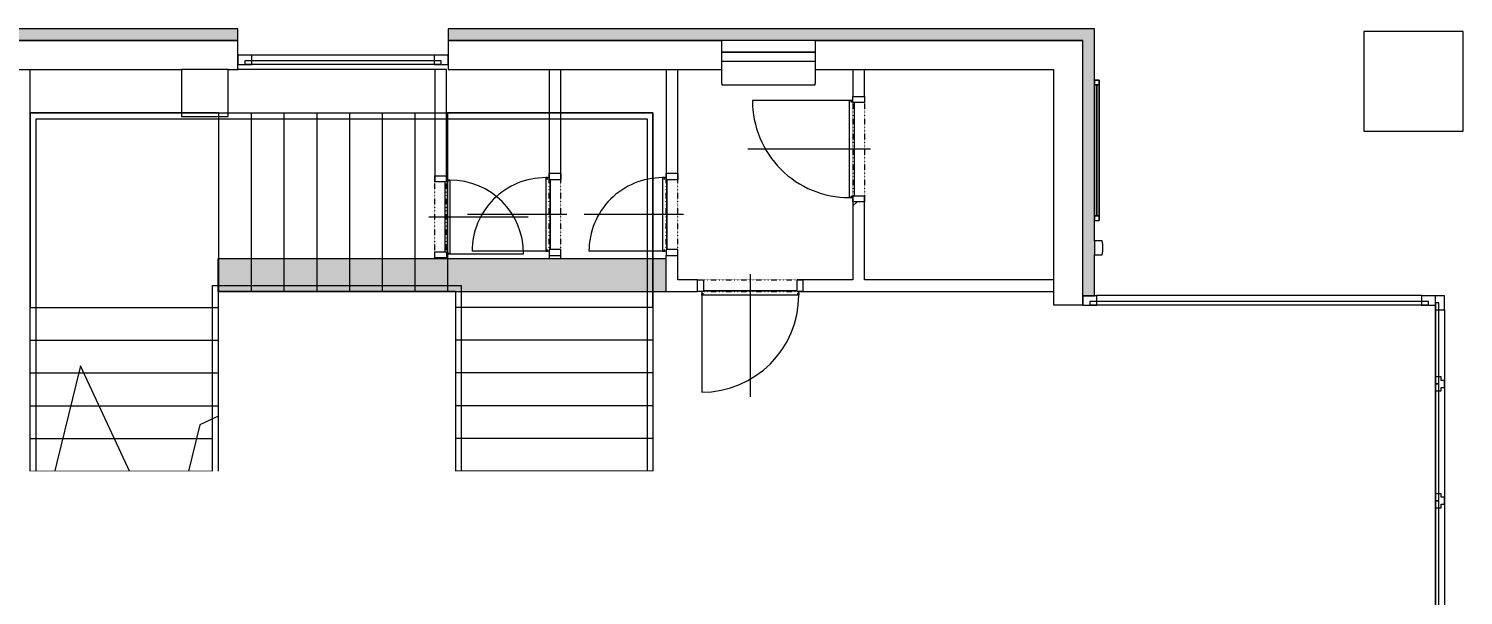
# Model space of a CAD drawing. Header units: millimetres. Extents: x 46521 to 258066, y -45352 to 20466.
# Drawn here: x 145708 to 157980, y 4064 to 8910 of the extents above; entities that cross this region are included whole.
import ezdxf

# ---------------------------------------------------------------- set-up
doc = ezdxf.new("R2010")
doc.units = ezdxf.units.MM
doc.linetypes.add('Čerchovaná se dvěma tečkami', pattern=[2.59, 1, -0.53, 0, -0.53, 0, -0.53])
for name, color, linetype, lineweight in [('A-DOOR', 31, 'Continuous', 13), ('A-DOOR-FRAM', 31, 'Continuous', 25), ('A-FLOR', 192, 'Continuous', 13), ('A-FLOR-HRAL', 11, 'Continuous', 13), ('A-GENM', 13, 'Continuous', 13), ('A-GLAZ', 151, 'Continuous', 13), ('A-GLAZ-CURT', 52, 'Continuous', 9), ('A-GLAZ-CWMG', 51, 'Continuous', 9), ('A-WALL', 113, 'Continuous', 13), ('A-WALL-PATT', 111, 'Continuous', 35), ('G-ANNO-TEXT', 231, 'Continuous', 9), ('S-COLS', 52, 'Continuous', 13), ('S-STRS', 31, 'Continuous', 13), ('S-STRS-MBND', 31, 'Continuous', 13)]:
    doc.layers.add(name, color=color, linetype=linetype, lineweight=lineweight)
doc.styles.add('Arial_3', font='arial.ttf', dxfattribs={"height": 5000})

# ---------------------------------------------------------------- blocks, each defined once
blk = doc.blocks.new('Betonový čtvercový sloup - 850 x 850-1550239-Mapka _ závislý 6')
at = {"layer": 'S-COLS', "lineweight": 9}
for p, q in [((425, 425), (-425, 425)), ((-425, 425), (-425, -425)), ((425, -425), (425, 425)), ((-425, -425), (425, -425))]:
    blk.add_line(p, q, dxfattribs=at)
blk = doc.blocks.new('ST_panel_sklo - ST_panel_sklo-2037201-Mapka _ závislý 6')
at = {"layer": 'A-GLAZ-CURT'}
for p, q in [((1448, 28), (-1448, 28)), ((-1448, 28), (-1448, 0)), ((-1448, 0), (1448, 0)), ((1448, 0), (1448, 28))]:
    blk.add_line(p, q, dxfattribs=at)
blk = doc.blocks.new('ST_panel_sklo - ST_panel_sklo-1403568-Mapka _ závislý 6')
at = {"layer": 'A-GLAZ-CURT'}
for p, q in [((500, 0), (-500, 0)), ((-500, 0), (-500, -28)), ((500, -28), (500, 0)), ((-500, -28), (500, -28))]:
    blk.add_line(p, q, dxfattribs=at)
blk = doc.blocks.new('ST_panel_sklo - ST_panel_sklo-2042996-Mapka _ závislý 6')
at = {"layer": 'A-GLAZ-CURT'}
for p, q in [((347, 0), (-347, 0)), ((-347, 0), (-347, -28)), ((347, -28), (347, 0)), ((-347, -28), (347, -28))]:
    blk.add_line(p, q, dxfattribs=at)
blk = doc.blocks.new('OKNO_1k - OKNO_1k_800x900-2034290-Mapka _ závislý 6')
at = {"layer": 'A-GLAZ', "lineweight": 9}
for p, q in [((-400, 126), (400, 126)), ((-400, 25), (-400, 126)), ((400, 126), (400, 25)), ((400, 25), (-400, 25)), ((-400, 25), (400, 25)), ((-400, -55), (-400, 25)), ((400, 25), (400, -55)), ((400, -55), (-400, -55))]:
    blk.add_line(p, q, dxfattribs=at)
blk = doc.blocks.new('parapet s nosem_vnitní - parapet s nosem_vnitní-1280353-Mapka _ závislý 6')
at = {"layer": 'A-GENM', "lineweight": 9}
for p, q in [((-400, -190), (-400, 0)), ((400, 0), (400, -190)), ((-400, -190), (-400, -200)), ((-400, -200), (400, -200)), ((-400, -200), (400, -200)), ((400, -200), (400, -190))]:
    blk.add_line(p, q, dxfattribs=at)
blk = doc.blocks.new('DPS_panel_plný - DPS_panel_plný-1380643-Mapka _ závislý 6')
at = {"layer": 'A-GLAZ-CURT'}
for p, q in [((840, 28), (-840, 28)), ((-840, 28), (-840, 0)), ((-840, 0), (840, 0)), ((840, 0), (840, 28))]:
    blk.add_line(p, q, dxfattribs=at)
blk = doc.blocks.new('Rectangular Mullion - Rectangular Mullion-Loc wall 49 Bottom 120mm 02-1380641-Mapka _ závislý 6')
at = {"layer": 'A-GLAZ-CWMG'}
for p, q in [((20783, 8685), (19223, 8685)), ((20783, 8605), (19223, 8605))]:
    blk.add_line(p, q, dxfattribs=at)
blk = doc.blocks.new('Rectangular Mullion - Rectangular Mullion-Loc wall 49 Bottom 120mm 02-1380644-Mapka _ závislý 6')
at = {"layer": 'A-GLAZ-CWMG'}
for p, q in [((-120, -79), (-120, 1)), ((-120, 1), (0, 1)), ((0, 1), (0, -79)), ((0, -79), (-120, -79))]:
    blk.add_line(p, q, dxfattribs=at)
blk = doc.blocks.new('Rectangular Mullion - Rectangular Mullion-Loc wall 49 Bottom 120mm 02-1380654-Mapka _ závislý 6')
at = {"layer": 'A-GLAZ-CWMG'}
for p, q in [((0, 1), (-120, 1)), ((-120, 1), (-120, -79)), ((0, -79), (0, 1)), ((-120, -79), (0, -79))]:
    blk.add_line(p, q, dxfattribs=at)
blk = doc.blocks.new('Rectangular Mullion - Rectangular Mullion-Loc wall 49 Bottom 120mm 02-1403882-Mapka _ závislý 6')
at = {"layer": 'A-GLAZ-CWMG'}
for p, q in [((29347, 5813), (29347, 4933)), ((29427, 5873), (29427, 4873))]:
    blk.add_line(p, q, dxfattribs=at)
blk = doc.blocks.new('Rectangular Mullion - Rectangular Mullion-Loc wall 49 Bottom 120mm 02-2042995-Mapka _ závislý 6')
at = {"layer": 'A-GLAZ-CWMG'}
for p, q in [((29347, 6507), (29347, 5933)), ((29427, 6507), (29427, 5873))]:
    blk.add_line(p, q, dxfattribs=at)
blk = doc.blocks.new('Rectangular Mullion - Rectangular Mullion-Loc wall 49 Bottom 120mm 02-1403919-Mapka _ závislý 6')
at = {"layer": 'A-GLAZ-CWMG'}
for p, q in [((-120, -1), (-120, 79)), ((-120, 79), (0, 79)), ((0, 79), (0, -1)), ((0, -1), (-120, -1))]:
    blk.add_line(p, q, dxfattribs=at)
blk = doc.blocks.new('Rectangular Mullion - Rectangular Mullion-Loc wall 49 Bottom 120mm-1403881-Mapka _ závislý 6')
at = {"layer": 'A-GLAZ-CWMG'}
for p, q in [((-60, -1), (-60, 49)), ((-60, 49), (-30, 49)), ((-30, 49), (-30, 79)), ((-30, 79), (30, 79)), ((30, 79), (30, 49)), ((30, 49), (60, 49)), ((60, 49), (60, -1)), ((60, -1), (-60, -1))]:
    blk.add_line(p, q, dxfattribs=at)
blk = doc.blocks.new('Rectangular Mullion - Rectangular Mullion-Loc wall 49 Bottom 120mm-V106-Mapka _ závislý 6')
at = {"layer": 'A-GLAZ-CWMG'}
for p, q in [((-60, -1), (-60, 49)), ((-60, 49), (-30, 49)), ((-30, 49), (-30, 79)), ((-30, 79), (30, 79)), ((30, 79), (30, 49)), ((30, 49), (60, 49)), ((60, 49), (60, -1)), ((60, -1), (-60, -1))]:
    blk.add_line(p, q, dxfattribs=at)
blk = doc.blocks.new('Rectangular Mullion - Rectangular Mullion-Loc wall 49 Bottom 120mm 02-2037200-Mapka _ závislý 6')
at = {"layer": 'A-GLAZ-CWMG'}
for p, q in [((29228, 6627), (26452, 6627)), ((29228, 6547), (26452, 6547))]:
    blk.add_line(p, q, dxfattribs=at)
blk = doc.blocks.new('Rectangular Mullion - Rectangular Mullion-Loc wall 49 Bottom 120mm 02-1403604-Mapka _ závislý 6')
at = {"layer": 'A-GLAZ-CWMG'}
for p, q in [((-120, -79), (-120, 1)), ((-120, 1), (0, 1)), ((0, 1), (0, -79)), ((0, -79), (-120, -79))]:
    blk.add_line(p, q, dxfattribs=at)
blk = doc.blocks.new('Rectangular Mullion - Rectangular Mullion-Loc wall 49 Bottom 120mm 02-1403605-Mapka _ závislý 6')
at = {"layer": 'A-GLAZ-CWMG'}
for p, q in [((0, 1), (-120, 1)), ((-120, 1), (-120, -79)), ((0, -79), (0, 1)), ((-120, -79), (0, -79))]:
    blk.add_line(p, q, dxfattribs=at)
blk = doc.blocks.new('Informační tabule - Informační tabule-1630104-Mapka _ závislý 6')
at = {"layer": 'A-GENM', "lineweight": 9}
for p, q in [((26432, 8471), (26432, 7271)), ((26432, 7271), (26432, 8471)), ((26472, 8471), (26432, 8471)), ((26432, 8471), (26472, 8471)), ((26472, 8471), (26472, 7271)), ((26472, 7271), (26472, 8471)), ((26432, 8431), (26432, 7311)), ((26432, 7311), (26432, 8431)), ((26452, 8431), (26432, 8431)), ((26432, 8431), (26452, 8431)), ((26432, 8431), (26432, 7311)), ((26432, 7311), (26432, 8431)), ((26472, 8431), (26432, 8431)), ((26432, 8431), (26472, 8431)), ((26452, 8431), (26452, 7311)), ((26452, 7311), (26452, 8431)), ((26472, 8431), (26452, 8431)), ((26452, 8431), (26472, 8431)), ((26452, 8431), (26452, 7311)), ((26452, 7311), (26452, 8431)), ((26472, 8431), (26472, 7311)), ((26472, 7311), (26472, 8431)), ((26472, 8431), (26472, 7311)), ((26472, 7311), (26472, 8431)), ((26452, 7311), (26432, 7311)), ((26452, 7311), (26432, 7311)), ((26432, 7311), (26472, 7311)), ((26432, 7311), (26472, 7311)), ((26432, 7271), (26472, 7271)), ((26432, 7271), (26472, 7271)), ((26472, 7311), (26452, 7311)), ((26472, 7311), (26452, 7311))]:
    blk.add_line(p, q, dxfattribs=at)
blk = doc.blocks.new('Nástěnný zvonek - Typ 1-1638298-Mapka _ závislý 6')
at = {"layer": 'A-GENM', "lineweight": 9}
for p, q in [((65, 141), (65, 75)), ((185, 75), (185, 142)), ((65, 75), (185, 75))]:
    blk.add_line(p, q, dxfattribs=at)
for start, end in [(78.4414, 102.2316), (81.0091, 99.6582), (81.0091, 99.6582), (81.0091, 99.6582), (81.0091, 99.6582), (81.0091, 99.6582), (81.0091, 99.6582), (81.0091, 99.6582), (81.0091, 99.6582), (81.0091, 99.6582), (81.0091, 99.6582), (81.0091, 99.6582), (81.0091, 99.6582), (81.0091, 99.6582), (81.0091, 99.6582), (81.0091, 99.6582), (81.0091, 99.6582)]:
    blk.add_arc((127, -144), 291, start, end, dxfattribs=at)
blk = doc.blocks.new('DVERE_1k_oblozka - DD03_01_600x1970_koupelna-1549500-Mapka _ závislý 6')
at = {"layer": 'A-DOOR', "lineweight": 9}
for p, q in [((0, -103), (0, 747)), ((-315, 47), (-315, 707)), ((-300, 47), (-350, 47)), ((-350, 47), (-350, -53)), ((315, 77), (-315, 77)), ((-315, 77), (-315, 62)), ((-315, 62), (-300, 62)), ((-300, -53), (-300, 47)), ((-300, 37), (300, 37)), ((205, 77), (-205, 77)), ((300, 62), (315, 62)), ((350, 47), (300, 47)), ((300, 47), (300, -53)), ((315, 62), (315, 77)), ((315, 77), (315, 47)), ((350, -53), (350, 47)), ((-350, -53), (-300, -53)), ((300, -53), (350, -53))]:
    blk.add_line(p, q, dxfattribs=at)
at = {"layer": 'A-DOOR', "linetype": 'Čerchovaná se dvěma tečkami', "lineweight": 9}
for p, q in [((-300, 47), (300, 47)), ((-300, -53), (300, -53))]:
    blk.add_line(p, q, dxfattribs=at)
at = {"layer": 'A-DOOR', "lineweight": 9}
blk.add_arc((-315, 77), 630, 360, 90, dxfattribs=at)
at = {"layer": 'A-DOOR-FRAM', "lineweight": 9}
for p, q in [((-300, 47), (-350, 47)), ((-300, -53), (-300, 47)), ((300, 47), (300, -53)), ((300, 47), (350, 47)), ((-350, -53), (-300, -53)), ((350, -53), (300, -53))]:
    blk.add_line(p, q, dxfattribs=at)
blk = doc.blocks.new('DVERE_1k_oblozka - DD03_01_600x1970_koupelna-1549499-Mapka _ závislý 6')
at = {"layer": 'A-DOOR', "lineweight": 9}
for p, q in [((-350, 53), (-300, 53)), ((-350, -47), (-350, 53)), ((-300, 53), (-300, -47)), ((0, 103), (0, -747)), ((300, 53), (350, 53)), ((300, -47), (300, 53)), ((350, 53), (350, -47)), ((-300, -47), (-350, -47)), ((-315, -47), (-315, -707)), ((-315, -62), (-300, -62)), ((-315, -77), (-315, -62)), ((315, -77), (-315, -77)), ((-300, -37), (300, -37)), ((205, -77), (-205, -77)), ((350, -47), (300, -47)), ((300, -62), (315, -62)), ((315, -77), (315, -47)), ((315, -62), (315, -77))]:
    blk.add_line(p, q, dxfattribs=at)
at = {"layer": 'A-DOOR', "linetype": 'Čerchovaná se dvěma tečkami', "lineweight": 9}
for p, q in [((-300, 53), (300, 53)), ((-300, -47), (300, -47))]:
    blk.add_line(p, q, dxfattribs=at)
at = {"layer": 'A-DOOR', "lineweight": 9}
blk.add_arc((-315, -77), 630, 270, 0, dxfattribs=at)
at = {"layer": 'A-DOOR-FRAM', "lineweight": 9}
for p, q in [((-350, 53), (-300, 53)), ((-300, 53), (-300, -47)), ((300, -47), (300, 53)), ((350, 53), (300, 53)), ((-300, -47), (-350, -47)), ((300, -47), (350, -47))]:
    blk.add_line(p, q, dxfattribs=at)
blk = doc.blocks.new('DVERE_1k_oblozka - DD03_01_800x1970_koupelna-1549492-Mapka _ závislý 6')
at = {"layer": 'A-DOOR', "lineweight": 9}
for p, q in [((-450, 53), (-400, 53)), ((-450, -47), (-450, 53)), ((-400, 53), (-400, -47)), ((0, 103), (0, -947)), ((400, 53), (450, 53)), ((400, -47), (400, 53)), ((450, 53), (450, -47)), ((-400, -47), (-450, -47)), ((-415, -47), (-415, -907)), ((-415, -62), (-400, -62)), ((-415, -77), (-415, -62)), ((415, -77), (-415, -77)), ((-400, -37), (400, -37)), ((305, -77), (-305, -77)), ((450, -47), (400, -47)), ((400, -62), (415, -62)), ((415, -77), (415, -47)), ((415, -62), (415, -77))]:
    blk.add_line(p, q, dxfattribs=at)
at = {"layer": 'A-DOOR', "linetype": 'Čerchovaná se dvěma tečkami', "lineweight": 9}
for p, q in [((-400, 53), (400, 53)), ((-400, -47), (400, -47))]:
    blk.add_line(p, q, dxfattribs=at)
at = {"layer": 'A-DOOR', "lineweight": 9}
blk.add_arc((-415, -77), 830, 270, 0, dxfattribs=at)
at = {"layer": 'A-DOOR-FRAM', "lineweight": 9}
for p, q in [((-450, 53), (-400, 53)), ((-400, 53), (-400, -47)), ((400, -47), (400, 53)), ((450, 53), (400, 53)), ((-400, -47), (-450, -47)), ((400, -47), (450, -47))]:
    blk.add_line(p, q, dxfattribs=at)
blk = doc.blocks.new('Typ horního madla - Horní madlo_Vnitřní_-2021614-Mapka _ závislý 6')
at = {"layer": 'A-FLOR-HRAL', "lineweight": 9}
for p, q in [((18888, 6715), (19013, 6715)), ((18888, 6590), (18888, 6715)), ((18938, 6665), (19013, 6665)), ((18938, 6590), (18938, 6665)), ((19013, 6715), (20898, 6715)), ((19013, 6665), (20898, 6665)), ((20898, 6715), (21015, 6715)), ((20898, 6665), (20965, 6665)), ((20965, 6665), (20965, 6526)), ((21015, 6715), (21015, 6526)), ((18888, 6526), (18888, 6590)), ((18888, 5574), (18888, 6526)), ((18938, 6526), (18938, 6590)), ((18938, 5597), (18938, 6526)), ((20965, 6526), (20965, 4846)), ((21015, 6526), (21015, 4846)), ((18938, 5597), (18888, 5574)), ((18888, 4846), (18888, 5574)), ((18938, 4846), (18938, 5597)), ((18888, 4846), (18938, 4846)), ((21015, 4846), (20965, 4846))]:
    blk.add_line(p, q, dxfattribs=at)
blk = doc.blocks.new('Typ horního madla - Horní madlo_Vnitřní_-2021630-Mapka _ závislý 6')
at = {"layer": 'A-FLOR-HRAL', "lineweight": 9}
for p, q in [((17327, 8190), (18658, 8190)), ((17327, 6526), (17327, 8190)), ((17377, 8140), (18658, 8140)), ((17377, 6526), (17377, 8140)), ((18658, 8190), (20898, 8190)), ((18658, 8140), (20898, 8140)), ((20898, 8190), (22655, 8190)), ((20898, 8140), (22605, 8140)), ((22605, 8140), (22605, 6806)), ((22655, 8190), (22655, 6806)), ((22605, 6806), (22605, 4846)), ((22655, 6806), (22655, 4846)), ((17327, 4846), (17327, 6526)), ((17377, 4869), (17377, 6526)), ((17377, 4869), (17327, 4846)), ((17327, 4846), (17377, 4846)), ((17327, 4846), (17327, 4846)), ((17377, 4846), (17377, 4869)), ((22655, 4846), (22605, 4846))]:
    blk.add_line(p, q, dxfattribs=at)
blk = doc.blocks.new('Betonový čtvercový sloup - 400 x 400-V127-Mapka _ závislý 6')
at = {"layer": 'S-COLS', "lineweight": 9}
h = blk.add_hatch(dxfattribs=at)
h.set_pattern_fill('FP_118', color=256, style=0, pattern_type=2)
h.set_pattern_definition([(45, (-18821, -8360), (-7184, 7184), []), (45, (-15948, -8360), (-7184, 7184), []), (45, (-10200, -8360), (-4310.5, 10058), [4064, -2032, 67, -1965])])
h.paths.add_polyline_path([(-200, -200), (200, -200), (200, 200), (-200, 200)])
for p, q in [((200, 200), (-200, 200)), ((-200, 200), (-200, -200)), ((200, -200), (200, 200)), ((-200, -200), (200, -200))]:
    blk.add_line(p, q, dxfattribs=at)

msp = doc.modelspace()

# ---------------------------------------------------------------- hatches: boundary and pattern name
at = {"layer": 'A-WALL-PATT', "lineweight": 9}
h = msp.add_hatch(color=256, dxfattribs=at)
h.paths.add_polyline_path([(154825.2, 8810.3), (154825.2, 8910.3), (149296, 8910.3), (149296, 8810.3), (154725.2, 8810.3)])
h.paths.add_polyline_path([(138805.2, 8810.3), (147496, 8810.3), (147496, 8910.3), (138805.2, 8910.3)])
h = msp.add_hatch(dxfattribs=at)
h.set_pattern_fill('FP_54', color=256, angle=-315, style=0, pattern_type=2)
h.set_pattern_definition([(225, (145512, 8810), (5747.4, -5747.4), []), (180, (136354.3, 6118), (-5747.4, -5747.4), [1016, -10478.7]), (225, (135338, 6118), (5747.4, -5747.4), [1016, -7112]), (270, (134620, 5400), (5747.4, -5747.4), [1016, -10478.7]), (315, (134620, 4384), (5747.4, 5747.4), [1016, -7112]), (180, (136354.3, 3665.3), (-5747.4, -5747.4), [1016, -10478.7]), (225, (137073, 4384), (5747.4, -5747.4), [1016, -7112]), (270, (137073, 5400), (5747.4, -5747.4), [1016, -10478.7]), (315, (136354, 6118), (5747.4, 5747.4), [1016, -7112]), (225, (133691, 2736.5), (5747.4, -5747.4), [2032, -6096])])
h.paths.add_polyline_path([(154475.2, 8560.3), (154725.2, 8560.3), (154725.2, 8810.3), (152436.7, 8810.3), (152436.7, 8560.3), (152858.9, 8560.3)])
h.paths.add_polyline_path([(139155.2, 8560.3), (141835.7, 8560.3), (141835.7, 8810.3), (138905.2, 8810.3), (138905.2, 8560.3)])
h.paths.add_polyline_path([(143055.7, 8560.3), (143055.7, 8810.3), (142635.7, 8810.3), (142635.7, 8560.3), (142970.4, 8560.3)])
h.paths.add_polyline_path([(150160.4, 8560.3), (151636.7, 8560.3), (151636.7, 8810.3), (149296, 8810.3), (149296, 8560.3)])
h.paths.add_polyline_path([(143855.7, 8560.3), (144305.7, 8577.6), (144305.7, 8810.3), (143855.7, 8810.3), (143855.7, 8604.7)])
h.paths.add_polyline_path([(145105.7, 8560.3), (147496, 8560.3), (147496, 8810.3), (145105.7, 8810.3), (145105.7, 8630.3)])
for points in [[(154825.2, 6626.8), (154825.2, 8810.3), (154725.2, 8810.3), (154725.2, 6626.8)], [(150260.4, 6661.4), (151160.4, 6661.4), (151160.4, 6941.4), (147324.6, 6941.4), (147324.6, 6661.4), (150160.4, 6661.4)]]:
    msp.add_hatch(color=256, dxfattribs=at).paths.add_polyline_path(points)
h = msp.add_hatch(dxfattribs=at)
h.set_pattern_fill('FP_36', color=256, style=0, pattern_type=2)
h.set_pattern_definition([(45, (128393, 0), (-4242.6, 4242.6), [])])
h.paths.add_polyline_path([(152758.9, 6761.4), (152858.9, 6761.4), (152858.9, 7430.3), (152758.9, 7430.3)])
h.paths.add_polyline_path([(152858.9, 8330.3), (152858.9, 8560.3), (152758.9, 8560.3), (152758.9, 8330.3)])
h = msp.add_hatch(dxfattribs=at)
h.set_pattern_fill('FP_85', color=256, angle=45, style=0, pattern_type=2)
h.set_pattern_definition([(135, (154725, 10428), (-5747, -5747), []), (90, (152033, 19585.7), (-5747.4, 5747.4), [1016, -10478.7]), (135, (152033, 20602), (-5747.4, -5747.4), [1016, -7112]), (180, (151314.7, 21320), (-5747.4, -5747.4), [1016, -10478.7]), (225, (150299, 21320), (5747.4, -5747.4), [1016, -7112]), (90, (149580, 19585.7), (-5747.4, 5747.4), [1016, -10478.7]), (135, (150299, 18867), (-5747.4, -5747.4), [1016, -7112]), (180, (151314.7, 18867), (-5747.4, -5747.4), [1016, -10478.7]), (225, (152033, 19586), (5747.4, -5747.4), [1016, -7112]), (135, (148651.4, 22249), (-5747.4, -5747.4), [2032, -6096])])
h.paths.add_polyline_path([(154475.2, 6547.8), (154725.2, 6547.8), (154725.2, 8560.3), (154475.2, 8560.3), (154475.2, 6661.4)])

# ---------------------------------------------------------------- linework, layer by layer
at = {"layer": 'A-FLOR', "lineweight": 9}
msp.add_line((149181.5, 8560.3), (147496, 8560.3), dxfattribs=at)
at = {"layer": 'A-WALL', "lineweight": 9}
for p, q in [((147496, 8910.3), (138805.2, 8910.3)), ((147496, 8560.3), (147496, 8910.3)), ((154825.2, 8910.3), (149296, 8910.3)), ((149296, 8910.3), (149296, 8560.3)), ((154825.2, 7096.8), (154825.2, 8910.3)), ((145105.7, 8810.3), (147496, 8810.3)), ((147496, 8810.3), (145105.7, 8810.3)), ((149296, 8810.3), (151636.7, 8810.3)), ((151636.7, 8810.3), (149296, 8810.3)), ((152436.7, 8810.3), (154725.2, 8810.3)), ((154725.2, 8810.3), (152436.7, 8810.3)), ((154725.2, 6547.8), (154725.2, 8810.3)), ((145105.7, 8560.3), (147014.5, 8560.3)), ((145719.5, 4725.3), (145719.5, 8560.3)), ((147414.5, 8560.3), (147496, 8560.3)), ((149281.5, 8560.3), (149181.5, 8560.3)), ((149181.5, 8560.3), (149181.5, 7650.8)), ((149281.5, 7650.8), (149281.5, 8560.3)), ((149296, 8560.3), (151636.7, 8560.3)), ((150160.4, 8560.3), (150160.4, 7671.4)), ((150260.4, 7671.4), (150260.4, 8560.3)), ((151160.4, 8560.3), (151160.4, 7671.4)), ((151260.4, 7671.4), (151260.4, 8560.3)), ((152436.7, 8560.3), (154475.2, 8560.3)), ((152758.9, 8560.3), (152758.9, 8330.3)), ((152858.9, 8330.3), (152858.9, 8560.3)), ((154475.2, 8560.3), (154475.2, 6547.8)), ((152758.9, 7430.3), (152758.9, 6761.4)), ((152858.9, 6761.4), (152858.9, 7430.3)), ((151160.4, 6941.4), (147324.6, 6941.4)), ((147324.6, 6941.4), (147324.6, 6661.4)), ((149181.5, 6950.8), (149181.5, 6941.4)), ((149281.5, 6941.4), (149281.5, 6950.8)), ((150160.4, 6971.4), (150160.4, 6941.4)), ((150260.4, 6941.4), (150260.4, 6971.4)), ((151160.4, 6661.4), (151160.4, 6971.4)), ((151260.4, 6761.4), (151260.4, 6971.4)), ((154825.2, 6626.8), (154825.2, 6976.8)), ((151430.4, 6761.4), (151260.4, 6761.4)), ((152758.9, 6761.4), (152330.4, 6761.4)), ((154475.2, 6761.4), (152858.9, 6761.4)), ((147324.6, 6661.4), (151160.4, 6661.4)), ((151160.4, 6661.4), (151430.4, 6661.4)), ((152330.4, 6661.4), (154475.2, 6661.4)), ((154475.2, 6547.8), (154725.2, 6547.8)), ((154725.2, 6626.8), (154825.2, 6626.8)), ((145594.5, 4725.3), (145719.5, 4725.3))]:
    msp.add_line(p, q, dxfattribs=at)
at = {"layer": 'S-STRS', "lineweight": 9}
for p, q in [((146134.7, 5965.7), (146178.6, 5965.7)), ((146134.7, 5965.7), (146178.6, 5965.7)), ((146066.6, 5685.7), (146309.2, 5685.7)), ((146066.6, 5685.7), (146309.2, 5685.7)), ((147331.7, 5405.7), (147331.7, 5597.5)), ((145998.6, 5405.7), (146439.8, 5405.7)), ((145998.6, 5405.7), (146439.8, 5405.7)), ((147142.1, 5405.7), (147281.3, 5405.7)), ((147142.1, 5405.7), (147281.3, 5405.7)), ((147331.7, 5125.7), (147331.7, 5405.7)), ((145930.5, 5125.7), (146570.3, 5125.7)), ((145930.5, 5125.7), (146570.3, 5125.7)), ((147074.1, 5125.7), (147281.3, 5125.7)), ((147074.1, 5125.7), (147281.3, 5125.7)), ((147331.7, 4845.7), (147331.7, 5125.7)), ((145719.5, 4845.7), (146700.9, 4845.7)), ((145719.5, 4845.7), (146700.9, 4845.7)), ((147006, 4845.7), (147281.3, 4845.7)), ((147006, 4845.7), (147281.3, 4845.7))]:
    msp.add_line(p, q, dxfattribs=at)
at = {"layer": 'S-STRS-MBND', "lineweight": 9}
for p, q in [((145719.5, 8190.4), (145719.5, 6525.7)), ((147331.7, 8190.4), (145719.5, 8190.4)), ((147331.7, 8190.4), (147331.7, 6664.5)), ((147331.7, 8190.4), (149291.7, 8190.4)), ((147331.7, 8190.4), (147331.7, 6664.5)), ((147611.7, 8190.4), (147611.7, 6664.5)), ((147611.7, 8190.4), (147611.7, 6664.5)), ((147891.7, 8190.4), (147891.7, 6664.5)), ((147891.7, 8190.4), (147891.7, 6664.5)), ((148171.7, 8190.4), (148171.7, 6664.5)), ((148171.7, 8190.4), (148171.7, 6664.5)), ((148451.7, 8190.4), (148451.7, 6664.5)), ((148451.7, 8190.4), (148451.7, 6664.5)), ((148731.7, 8190.4), (148731.7, 6664.5)), ((148731.7, 8190.4), (148731.7, 6664.5)), ((149011.7, 8190.4), (149011.7, 6664.5)), ((149011.7, 8190.4), (149011.7, 6664.5)), ((151048.2, 8190.4), (149291.7, 8190.4)), ((149291.7, 8190.4), (149291.7, 6664.5)), ((149291.7, 8190.4), (149291.7, 6664.5)), ((151048.2, 6525.7), (151048.2, 8190.4)), ((147331.7, 6525.7), (147331.7, 6664.5)), ((147331.7, 6664.5), (149291.7, 6664.5)), ((149291.7, 6664.5), (149357.5, 6664.5)), ((149357.5, 6664.5), (149357.5, 6525.7)), ((145719.5, 6525.7), (147331.7, 6525.7)), ((145719.5, 4886.8), (145719.5, 6525.7)), ((145719.5, 6525.7), (147331.7, 6525.7)), ((147331.7, 5597.5), (147331.7, 6525.7)), ((151048.2, 6525.7), (149357.5, 6525.7)), ((149357.5, 6525.7), (149357.5, 4845.7)), ((151048.2, 6525.7), (149357.5, 6525.7)), ((151048.2, 6525.7), (151048.2, 4845.7)), ((145719.5, 6245.7), (147331.7, 6245.7)), ((145719.5, 6245.7), (147331.7, 6245.7)), ((151048.2, 6245.7), (149357.5, 6245.7)), ((151048.2, 6245.7), (149357.5, 6245.7)), ((146149.7, 6027.7), (145880.7, 4920.9)), ((146901.5, 4415.5), (146149.7, 6027.7)), ((145719.5, 5965.7), (146134.7, 5965.7)), ((145719.5, 5965.7), (146134.7, 5965.7)), ((146178.6, 5965.7), (147331.7, 5965.7)), ((146178.6, 5965.7), (147331.7, 5965.7)), ((151048.2, 5965.7), (149357.5, 5965.7)), ((151048.2, 5965.7), (149357.5, 5965.7)), ((145719.5, 5685.7), (146066.6, 5685.7)), ((145719.5, 5685.7), (146066.6, 5685.7)), ((146309.2, 5685.7), (147331.7, 5685.7)), ((146309.2, 5685.7), (147331.7, 5685.7)), ((151048.2, 5685.7), (149357.5, 5685.7)), ((151048.2, 5685.7), (149357.5, 5685.7)), ((147281.3, 5574), (147170.5, 5522.3)), ((145719.5, 5405.7), (145998.6, 5405.7)), ((145719.5, 5405.7), (145998.6, 5405.7)), ((146439.8, 5405.7), (147142.1, 5405.7)), ((146439.8, 5405.7), (147142.1, 5405.7)), ((147170.5, 5522.3), (146901.5, 4415.5)), ((151048.2, 5405.7), (149357.5, 5405.7)), ((151048.2, 5405.7), (149357.5, 5405.7)), ((145719.5, 5125.7), (145930.5, 5125.7)), ((145719.5, 5125.7), (145930.5, 5125.7)), ((146570.3, 5125.7), (147074.1, 5125.7)), ((146570.3, 5125.7), (147074.1, 5125.7)), ((151048.2, 5125.7), (149357.5, 5125.7)), ((151048.2, 5125.7), (149357.5, 5125.7)), ((145880.7, 4920.9), (145719.5, 4845.7)), ((146700.9, 4845.7), (147006, 4845.7)), ((146700.9, 4845.7), (147006, 4845.7)), ((151048.2, 4845.7), (149357.5, 4845.7))]:
    msp.add_line(p, q, dxfattribs=at)

# ---------------------------------------------------------------- block references
at = {"layer": 'A-DOOR', "lineweight": 9}
for name, p, rotation in [('DVERE_1k_oblozka - DD03_01_800x1970_koupelna-1549492-Mapka _ závislý 6', (152806, 7880.3), 269.9999999999999), ('DVERE_1k_oblozka - DD03_01_600x1970_koupelna-1549499-Mapka _ závislý 6', (149234.3, 7300.8), 89.9999999999999), ('DVERE_1k_oblozka - DD03_01_600x1970_koupelna-1549500-Mapka _ závislý 6', (150207.5, 7321.4), 89.9999999999999), ('DVERE_1k_oblozka - DD03_01_600x1970_koupelna-1549500-Mapka _ závislý 6', (151207.5, 7321.4), 89.9999999999999)]:
    msp.add_blockref(name, p, dxfattribs=dict(at, rotation=rotation))
msp.add_blockref('DVERE_1k_oblozka - DD03_01_800x1970_koupelna-1549492-Mapka _ závislý 6', (151880.4, 6708.6), dxfattribs=at)
at = {"layer": 'A-FLOR-HRAL', "lineweight": 9}
for name in ['Typ horního madla - Horní madlo_Vnitřní_-2021630-Mapka _ závislý 6', 'Typ horního madla - Horní madlo_Vnitřní_-2021614-Mapka _ závislý 6']:
    msp.add_blockref(name, (128393.3, 0), dxfattribs=at)
at = {"layer": 'A-GENM', "lineweight": 9}
for name, p in [('parapet s nosem_vnitní - parapet s nosem_vnitní-1280353-Mapka _ závislý 6', (152036.7, 8630.3)), ('Informační tabule - Informační tabule-1630104-Mapka _ závislý 6', (128393.3, 0))]:
    msp.add_blockref(name, p, dxfattribs=at)
at = {"layer": 'A-GENM', "lineweight": 9, "rotation": 270.0000000000001}
msp.add_blockref('Nástěnný zvonek - Typ 1-1638298-Mapka _ závislý 6', (154750.2, 7161.8), dxfattribs=at)
at = {"layer": 'A-GLAZ', "lineweight": 9}
msp.add_blockref('OKNO_1k - OKNO_1k_800x900-2034290-Mapka _ závislý 6', (152036.7, 8685.3), dxfattribs=at)
at = {"layer": 'A-GLAZ-CURT'}
for name, p in [('DPS_panel_plný - DPS_panel_plný-1380643-Mapka _ závislý 6', (148396, 8606.3)), ('ST_panel_sklo - ST_panel_sklo-2037201-Mapka _ závislý 6', (156233.5, 6547.8))]:
    msp.add_blockref(name, p, dxfattribs=at)
for name, p, rotation in [('ST_panel_sklo - ST_panel_sklo-2042996-Mapka _ závislý 6', (157741.7, 6219.8), 90.00000000000014), ('ST_panel_sklo - ST_panel_sklo-1403568-Mapka _ závislý 6', (157741.7, 5372.8), 90.0000000000001), ('ST_panel_sklo - ST_panel_sklo-1403568-Mapka _ závislý 6', (157741.7, 4372.8), 90.0000000000001)]:
    msp.add_blockref(name, p, dxfattribs=dict(at, rotation=rotation))
at = {"layer": 'A-GLAZ-CWMG', "rotation": 180}
for name, p in [('Rectangular Mullion - Rectangular Mullion-Loc wall 49 Bottom 120mm 02-1380654-Mapka _ závislý 6', (147496, 8606.3)), ('Rectangular Mullion - Rectangular Mullion-Loc wall 49 Bottom 120mm 02-1403605-Mapka _ závislý 6', (154725.2, 6547.8))]:
    msp.add_blockref(name, p, dxfattribs=at)
at = {"layer": 'A-GLAZ-CWMG'}
for name, p in [('Rectangular Mullion - Rectangular Mullion-Loc wall 49 Bottom 120mm 02-1380641-Mapka _ závislý 6', (128393.3, 0)), ('Rectangular Mullion - Rectangular Mullion-Loc wall 49 Bottom 120mm 02-2037200-Mapka _ závislý 6', (128393.3, 0)), ('Rectangular Mullion - Rectangular Mullion-Loc wall 49 Bottom 120mm 02-2042995-Mapka _ závislý 6', (128393.3, 0)), ('Rectangular Mullion - Rectangular Mullion-Loc wall 49 Bottom 120mm 02-1403882-Mapka _ závislý 6', (128393.3, 0)), ('Rectangular Mullion - Rectangular Mullion-Loc wall 49 Bottom 120mm 02-1403882-Mapka _ závislý 6', (128393.3, -1000))]:
    msp.add_blockref(name, p, dxfattribs=at)
at = {"layer": 'A-GLAZ-CWMG', "extrusion": (0, 0, -1)}
for name, p, rotation in [('Rectangular Mullion - Rectangular Mullion-Loc wall 49 Bottom 120mm 02-1380644-Mapka _ závislý 6', (-149296, 8606.3), 180), ('Rectangular Mullion - Rectangular Mullion-Loc wall 49 Bottom 120mm 02-1403604-Mapka _ závislý 6', (-157741.7, 6547.8), 180), ('Rectangular Mullion - Rectangular Mullion-Loc wall 49 Bottom 120mm 02-1403919-Mapka _ závislý 6', (-157741.7, 6626.8), 89.99999999999987), ('Rectangular Mullion - Rectangular Mullion-Loc wall 49 Bottom 120mm-V106-Mapka _ závislý 6', (-157741.7, 5872.8), 89.99999999999991), ('Rectangular Mullion - Rectangular Mullion-Loc wall 49 Bottom 120mm-1403881-Mapka _ závislý 6', (-157741.7, 4872.8), 89.99999999999991)]:
    msp.add_blockref(name, p, dxfattribs=dict(at, rotation=rotation))
at = {"layer": 'S-COLS', "lineweight": 9}
for name, p in [('Betonový čtvercový sloup - 850 x 850-1550239-Mapka _ závislý 6', (157555.2, 8460.3)), ('Betonový čtvercový sloup - 400 x 400-V127-Mapka _ závislý 6', (147214.5, 8360.3))]:
    msp.add_blockref(name, p, dxfattribs=at)

# ---------------------------------------------------------------- next in the draw order: texts
at = {"layer": 'G-ANNO-TEXT', "color": 7, "insert": (143723.2, 3875.6), "char_height": 5000, "width": 11704.638, "attachment_point": 1, "style": 'Arial_3', "bg_fill": 3, "box_fill_scale": 1.25, "bg_fill_color": 256, "bg_fill_true_color": 13158600, "bg_fill_transparency": 0}
msp.add_mtext('"A"', dxfattribs=at)

doc.saveas('drawing.dxf')
